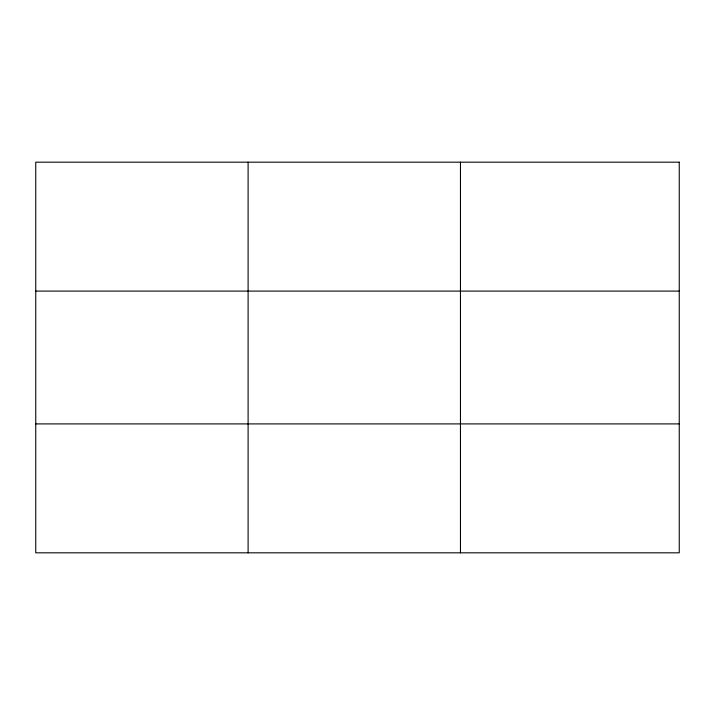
<?xml version="1.0" encoding="UTF-8"?>
<svg xmlns="http://www.w3.org/2000/svg" width="715" height="715" viewBox="0 0 715 715"><rect width="100%" height="100%" fill="white"/><g stroke="black" fill="none" stroke-linecap="round" stroke-linejoin="round"><path stroke-width="1.07" d="M248.105 162.18L248.105 552.82M460.46 162.18L460.46 552.82M35.75 291.094L679.25 291.094M35.75 423.906L679.25 423.906M679.25 162.18L679.25 552.82L35.75 552.82L35.75 162.18L679.25 162.18"/></g></svg>
